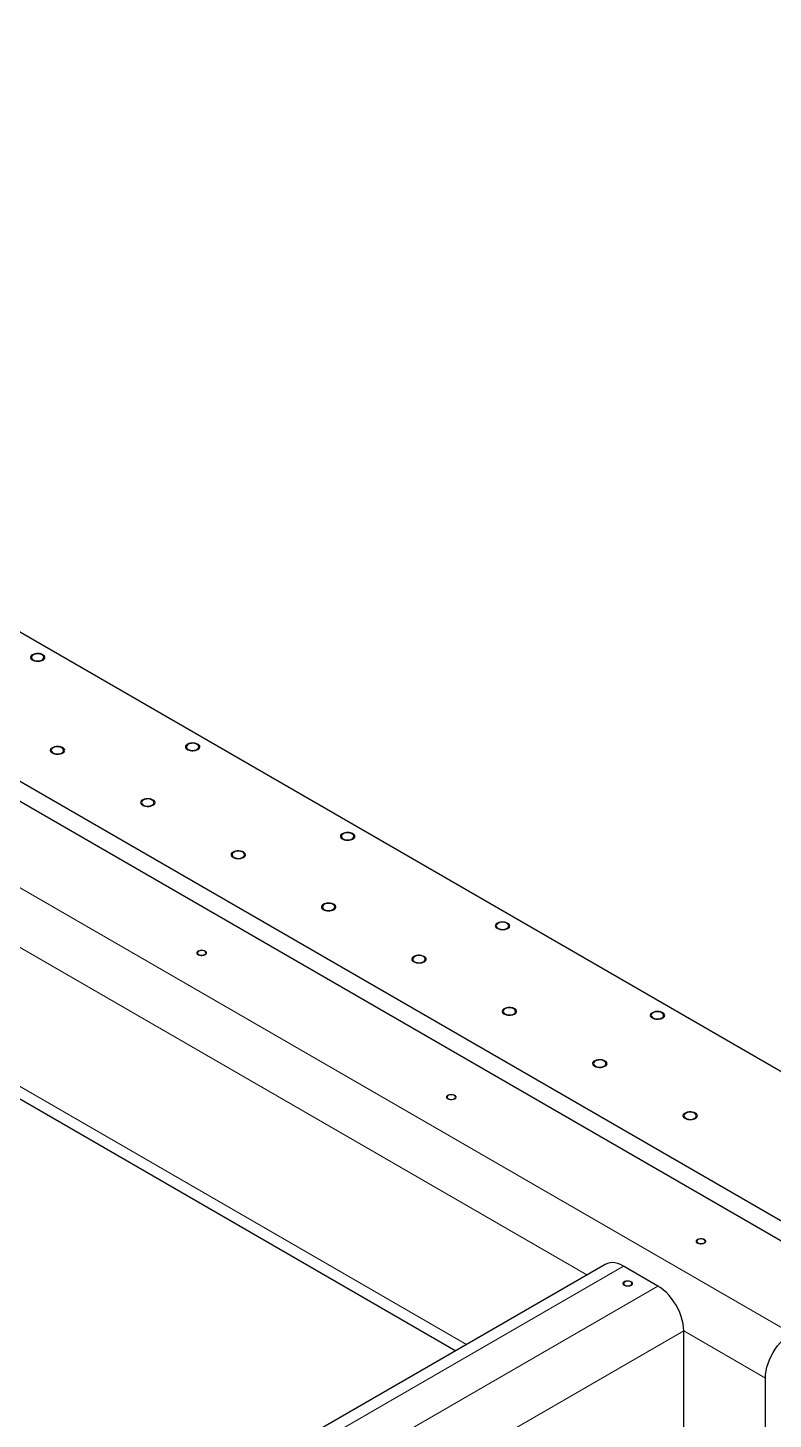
# Model space of a CAD drawing. Header units: millimetres. Extents: x 30 to 8380, y 30 to 5898.
# Drawn here: x 2001 to 2307, y 4706 to 5277 of the extents above; entities that cross this region are included whole.
import ezdxf

# ---------------------------------------------------------------- set-up
doc = ezdxf.new("R2010")
doc.units = ezdxf.units.MM
doc.header["$LTSCALE"] = 10

msp = doc.modelspace()

# ---------------------------------------------------------------- linework, layer by layer
at = {"color": 7, "linetype": 'Continuous', "lineweight": 25}
for p, q in [((2398.2003558, 4797.3803766), (785.9968947, 5728.085624)), ((732.9638861, 5697.4703198), (2345.1673472, 4766.7650724)), ((732.9638861, 5689.3049117), (2345.1673472, 4758.5996642)), ((1961.6696609, 4857.7484054), (2176.5639345, 4733.6925818)), ((2237.9659006, 4769.1391823), (2004.6206628, 4634.4318439)), ((2259.6074267, 4760.2324805), (2245.4652911, 4768.3965616)), ((2270.2140284, 4684.7034506), (2270.2140284, 4741.8613074)), ((2303.8016005, 4665.313758), (2303.8016005, 4722.4716148))]:
    msp.add_line(p, q, dxfattribs=at)
at = {"color": 8, "linetype": 'Continuous', "lineweight": 18}
for p, q in [((695.1336733, 5675.6300758), (2314.4082022, 4740.8427878)), ((1962.6225786, 4919.4300718), (2230.464072, 4764.8084689)), ((1962.6225786, 4862.2722149), (2180.9585519, 4736.2295404)), ((2012.1200533, 4633.6892231), (2245.4652911, 4768.3965616)), ((2026.2621889, 4625.525142), (2259.6074267, 4760.2324805)), ((2041.263408, 4609.6909276), (2270.2140284, 4741.8613074)), ((2270.2140284, 4741.8613074), (2303.8016005, 4722.4716148))]:
    msp.add_line(p, q, dxfattribs=at)
at = {"color": 7, "linetype": 'Continuous', "lineweight": 25, "flags": 128}
for points in [[(2003.0690865, 5017.2799015), (2003.6224277, 5017.0376647), (2004.2684595, 5016.8905938), (2004.9592686, 5016.8495963), (2005.6436209, 5016.917713), (2006.270761, 5017.0898918), (2006.794177, 5017.353363), (2007.1750493, 5017.6885863), (2007.3851305, 5018.0706995), (2007.4088398, 5018.4713632), (2007.2444188, 5018.8608619), (2006.9040618, 5019.2103083), (2006.4130116, 5019.4937856), (2005.807687, 5019.6902695), (2005.1329823, 5019.7851878), (2004.4389373, 5019.7715007), (2003.777026, 5019.6502234), (2003.1963394, 5019.4303504), (2002.7399443, 5019.1281889), (2002.4416896, 5018.7661485), (2002.3236954, 5018.3710804), (2002.3947127, 5017.9722848), (2002.6494746, 5017.5993386), (2003.0690865, 5017.2799015)], [(2011.2008145, 4979.1128222), (2011.7541557, 4978.8705854), (2012.4001875, 4978.7235145), (2013.0909966, 4978.6825171), (2013.7753488, 4978.7506337), (2014.402489, 4978.9228125), (2014.925905, 4979.1862838), (2015.3067773, 4979.521507), (2015.5168585, 4979.9036203), (2015.5405678, 4980.304284), (2015.3761468, 4980.6937827), (2015.0357898, 4981.0432291), (2014.5447395, 4981.3267064), (2013.939415, 4981.5231903), (2013.2647103, 4981.6181085), (2012.5706653, 4981.6044214), (2011.908754, 4981.4831441), (2011.3280674, 4981.2632712), (2010.8716723, 4980.9611096), (2010.5734176, 4980.5990693), (2010.4554233, 4980.2040012), (2010.5264407, 4979.8052056), (2010.7812025, 4979.4322593), (2011.2008145, 4979.1128222)], [(2066.7086968, 4980.5415364), (2067.262038, 4980.2992996), (2067.9080698, 4980.1522287), (2068.5988789, 4980.1112313), (2069.2832312, 4980.1793479), (2069.9103713, 4980.3515267), (2070.4337873, 4980.614998), (2070.8146596, 4980.9502212), (2071.0247408, 4981.3323345), (2071.0484501, 4981.7329982), (2070.8840291, 4982.1224969), (2070.5436721, 4982.4719433), (2070.0526219, 4982.7554206), (2069.4472973, 4982.9519045), (2068.7725926, 4983.0468227), (2068.0785476, 4983.0331356), (2067.4166363, 4982.9118583), (2066.8359497, 4982.6919854), (2066.3795547, 4982.3898238), (2066.0812999, 4982.0277835), (2065.9633057, 4981.6327154), (2066.034323, 4981.2339197), (2066.2890849, 4980.8609735), (2066.7086968, 4980.5415364)], [(2048.3239205, 4957.6821093), (2048.8772617, 4957.4398725), (2049.5232935, 4957.2928016), (2050.2141026, 4957.2518042), (2050.8984549, 4957.3199208), (2051.525595, 4957.4920996), (2052.049011, 4957.7555709), (2052.4298833, 4958.0907941), (2052.6399645, 4958.4729073), (2052.6636738, 4958.873571), (2052.4992528, 4959.2630698), (2052.1588958, 4959.6125162), (2051.6678456, 4959.8959934), (2051.062521, 4960.0924774), (2050.3878163, 4960.1873956), (2049.6937713, 4960.1737085), (2049.03186, 4960.0524312), (2048.4511734, 4959.8325583), (2047.9947783, 4959.5303967), (2047.6965236, 4959.1683564), (2047.5785294, 4958.7732882), (2047.6495467, 4958.3744926), (2047.9043086, 4958.0015464), (2048.3239205, 4957.6821093)], [(2130.3483071, 4943.8031714), (2130.9016483, 4943.5609346), (2131.5476801, 4943.4138637), (2132.2384892, 4943.3728663), (2132.9228415, 4943.4409829), (2133.5499816, 4943.6131617), (2134.0733976, 4943.8766329), (2134.4542699, 4944.2118562), (2134.6643511, 4944.5939694), (2134.6880604, 4944.9946331), (2134.5236394, 4945.3841319), (2134.1832824, 4945.7335783), (2133.6922322, 4946.0170555), (2133.0869076, 4946.2135395), (2132.412203, 4946.3084577), (2131.7181579, 4946.2947706), (2131.0562466, 4946.1734933), (2130.47556, 4945.9536204), (2130.019165, 4945.6514588), (2129.7209102, 4945.2894185), (2129.602916, 4944.8943503), (2129.6739333, 4944.4955547), (2129.9286952, 4944.1226085), (2130.3483071, 4943.8031714)], [(2085.4470265, 4936.2513964), (2086.0003677, 4936.0091596), (2086.6463995, 4935.8620887), (2087.3372086, 4935.8210912), (2088.0215609, 4935.8892079), (2088.648701, 4936.0613867), (2089.172117, 4936.3248579), (2089.5529893, 4936.6600812), (2089.7630705, 4937.0421944), (2089.7867798, 4937.4428581), (2089.6223588, 4937.8323568), (2089.2820018, 4938.1818032), (2088.7909516, 4938.4652805), (2088.185627, 4938.6617644), (2087.5109223, 4938.7566827), (2086.8168773, 4938.7429956), (2086.154966, 4938.6217183), (2085.5742794, 4938.4018453), (2085.1178844, 4938.0996838), (2084.8196296, 4937.7376434), (2084.7016354, 4937.3425753), (2084.7726527, 4936.9437797), (2085.0274146, 4936.5708335), (2085.4470265, 4936.2513964)], [(2122.5701325, 4914.8206834), (2123.1234737, 4914.5784466), (2123.7695055, 4914.4313757), (2124.4603146, 4914.3903783), (2125.1446669, 4914.4584949), (2125.7718071, 4914.6306737), (2126.295223, 4914.894145), (2126.6760953, 4915.2293682), (2126.8861766, 4915.6114815), (2126.9098858, 4916.0121452), (2126.7454648, 4916.4016439), (2126.4051078, 4916.7510903), (2125.9140576, 4917.0345676), (2125.308733, 4917.2310515), (2124.6340284, 4917.3259697), (2123.9399833, 4917.3122826), (2123.278072, 4917.1910053), (2122.6973854, 4916.9711324), (2122.2409904, 4916.6689708), (2121.9427356, 4916.3069305), (2121.8247414, 4915.9118624), (2121.8957587, 4915.5130667), (2122.1505206, 4915.1401205), (2122.5701325, 4914.8206834)], [(2193.9879174, 4907.0648064), (2194.5412586, 4906.8225696), (2195.1872904, 4906.6754987), (2195.8780995, 4906.6345012), (2196.5624518, 4906.7026179), (2197.189592, 4906.8747967), (2197.7130079, 4907.1382679), (2198.0938802, 4907.4734912), (2198.3039615, 4907.8556044), (2198.3276707, 4908.2562681), (2198.1632497, 4908.6457668), (2197.8228927, 4908.9952132), (2197.3318425, 4909.2786905), (2196.7265179, 4909.4751744), (2196.0518133, 4909.5700927), (2195.3577682, 4909.5564056), (2194.6958569, 4909.4351283), (2194.1151703, 4909.2152554), (2193.6587753, 4908.9130938), (2193.3605205, 4908.5510534), (2193.2425263, 4908.1559853), (2193.3135436, 4907.7571897), (2193.5683055, 4907.3842435), (2193.9879174, 4907.0648064)], [(2071.0220481, 4896.2868923), (2071.4774955, 4896.0991681), (2072.0138522, 4896.0069866), (2072.5729958, 4896.0203371), (2073.0943343, 4896.137773), (2073.5213726, 4896.3465682), (2073.8078345, 4896.6240964), (2073.9226775, 4896.9402833), (2073.8534564, 4897.2608651), (2073.6076725, 4897.5511017), (2073.2119603, 4897.7795415), (2072.7092013, 4897.9214295), (2072.1538772, 4897.96139), (2071.6061661, 4897.8950925), (2071.125421, 4897.7297216), (2070.7637379, 4897.4831976), (2070.560311, 4897.1822353), (2070.5371847, 4896.8594486), (2070.696865, 4896.5498164), (2071.0220481, 4896.2868923)], [(2159.6932385, 4893.3899705), (2160.2465797, 4893.1477337), (2160.8926115, 4893.0006628), (2161.5834206, 4892.9596654), (2162.2677729, 4893.027782), (2162.8949131, 4893.1999608), (2163.418329, 4893.463432), (2163.7992014, 4893.7986553), (2164.0092826, 4894.1807685), (2164.0329919, 4894.5814322), (2163.8685708, 4894.9709309), (2163.5282138, 4895.3203774), (2163.0371636, 4895.6038546), (2162.4318391, 4895.8003385), (2161.7571344, 4895.8952568), (2161.0630893, 4895.8815697), (2160.401178, 4895.7602924), (2159.8204914, 4895.5404195), (2159.3640964, 4895.2382579), (2159.0658416, 4894.8762176), (2158.9478474, 4894.4811494), (2159.0188647, 4894.0823538), (2159.2736266, 4893.7094076), (2159.6932385, 4893.3899705)], [(2196.8163445, 4871.9592576), (2197.3696858, 4871.7170208), (2198.0157175, 4871.5699499), (2198.7065266, 4871.5289524), (2199.3908789, 4871.5970691), (2200.0180191, 4871.7692479), (2200.541435, 4872.0327191), (2200.9223074, 4872.3679423), (2201.1323886, 4872.7500556), (2201.1560979, 4873.1507193), (2200.9916768, 4873.540218), (2200.6513198, 4873.8896644), (2200.1602696, 4874.1731417), (2199.5549451, 4874.3696256), (2198.8802404, 4874.4645439), (2198.1861953, 4874.4508568), (2197.524284, 4874.3295795), (2196.9435974, 4874.1097065), (2196.4872024, 4873.807545), (2196.1889477, 4873.4455046), (2196.0709534, 4873.0504365), (2196.1419707, 4872.6516409), (2196.3967326, 4872.2786947), (2196.8163445, 4871.9592576)], [(2257.6275277, 4870.3264413), (2258.1808689, 4870.0842045), (2258.8269007, 4869.9371336), (2259.5177098, 4869.8961362), (2260.2020621, 4869.9642528), (2260.8292023, 4870.1364316), (2261.3526182, 4870.3999029), (2261.7334906, 4870.7351261), (2261.9435718, 4871.1172394), (2261.967281, 4871.5179031), (2261.80286, 4871.9074018), (2261.462503, 4872.2568482), (2260.9714528, 4872.5403255), (2260.3661282, 4872.7368094), (2259.6914236, 4872.8317276), (2258.9973785, 4872.8180405), (2258.3354672, 4872.6967632), (2257.7547806, 4872.4768903), (2257.2983856, 4872.1747287), (2257.0001308, 4871.8126884), (2256.8821366, 4871.4176203), (2256.9531539, 4871.0188247), (2257.2079158, 4870.6458784), (2257.6275277, 4870.3264413)], [(2233.9394505, 4850.5285446), (2234.4927918, 4850.2863078), (2235.1388235, 4850.1392369), (2235.8296326, 4850.0982395), (2236.5139849, 4850.1663561), (2237.1411251, 4850.3385349), (2237.664541, 4850.6020062), (2238.0454134, 4850.9372294), (2238.2554946, 4851.3193427), (2238.2792039, 4851.7200064), (2238.1147828, 4852.1095051), (2237.7744259, 4852.4589515), (2237.2833756, 4852.7424288), (2236.6780511, 4852.9389127), (2236.0033464, 4853.0338309), (2235.3093013, 4853.0201438), (2234.64739, 4852.8988665), (2234.0667034, 4852.6789936), (2233.6103084, 4852.376832), (2233.3120537, 4852.0147917), (2233.1940594, 4851.6197235), (2233.2650767, 4851.2209279), (2233.5198386, 4850.8479817), (2233.9394505, 4850.5285446)], [(2173.5525314, 4837.0973042), (2174.0079787, 4836.90958), (2174.5443355, 4836.8173985), (2175.103479, 4836.830749), (2175.6248175, 4836.9481849), (2176.0518559, 4837.1569801), (2176.3383178, 4837.4345083), (2176.4531607, 4837.7506952), (2176.3839397, 4838.071277), (2176.1381558, 4838.3615135), (2175.7424435, 4838.5899534), (2175.2396845, 4838.7318414), (2174.6843605, 4838.7718019), (2174.1366494, 4838.7055044), (2173.6559042, 4838.5401335), (2173.2942212, 4838.2936095), (2173.0907943, 4837.9926472), (2173.067668, 4837.6698605), (2173.2273483, 4837.3602283), (2173.5525314, 4837.0973042)], [(2271.0625565, 4829.0978317), (2271.6158978, 4828.8555949), (2272.2619296, 4828.708524), (2272.9527387, 4828.6675266), (2273.6370909, 4828.7356432), (2274.2642311, 4828.907822), (2274.787647, 4829.1712932), (2275.1685194, 4829.5065165), (2275.3786006, 4829.8886297), (2275.4023099, 4830.2892934), (2275.2378889, 4830.6787921), (2274.8975319, 4831.0282386), (2274.4064816, 4831.3117158), (2273.8011571, 4831.5081997), (2273.1264524, 4831.603118), (2272.4324073, 4831.5894309), (2271.7704961, 4831.4681536), (2271.1898095, 4831.2482807), (2270.7334144, 4830.9461191), (2270.4351597, 4830.5840788), (2270.3171654, 4830.1890106), (2270.3881828, 4829.790215), (2270.6429446, 4829.4172688), (2271.0625565, 4829.0978317)], [(2276.0830147, 4777.9077161), (2276.538462, 4777.7199919), (2277.0748187, 4777.6278104), (2277.6339623, 4777.6411609), (2278.1553008, 4777.7585968), (2278.5823391, 4777.9673919), (2278.8688011, 4778.2449202), (2278.983644, 4778.5611071), (2278.9144229, 4778.8816888), (2278.668639, 4779.1719254), (2278.2729268, 4779.4003652), (2277.7701678, 4779.5422533), (2277.2148438, 4779.5822137), (2276.6671327, 4779.5159163), (2276.1863875, 4779.3505454), (2275.8247045, 4779.1040214), (2275.6212776, 4778.8030591), (2275.5981512, 4778.4802724), (2275.7578315, 4778.1706402), (2276.0830147, 4777.9077161)], [(2245.4652911, 4768.3965616), (2244.2777285, 4769.0051133), (2243.1051001, 4769.4519851), (2241.9621526, 4769.7315571), (2240.863259, 4769.8403137), (2239.8222387, 4769.7768872), (2238.8521831, 4769.5420751), (2237.9659006, 4769.1391823)], [(2246.0309765, 4760.5590437), (2246.4864238, 4760.3713195), (2247.0227805, 4760.279138), (2247.5819241, 4760.2924885), (2248.1032626, 4760.4099244), (2248.5303009, 4760.6187196), (2248.8167629, 4760.8962478), (2248.9316058, 4761.2124347), (2248.8623847, 4761.5330165), (2248.6166008, 4761.8232531), (2248.2208886, 4762.0516929), (2247.7181296, 4762.1935809), (2247.1628056, 4762.2335414), (2246.6150945, 4762.167244), (2246.1343493, 4762.001873), (2245.7726663, 4761.755349), (2245.5692394, 4761.4543867), (2245.546113, 4761.1316), (2245.7057933, 4760.8219679), (2246.0309765, 4760.5590437)], [(2270.2140284, 4741.8613074), (2270.1473363, 4743.2711614), (2269.9480988, 4744.7402867), (2269.6188212, 4746.2502082), (2269.1636446, 4747.7819378), (2268.588293, 4749.3162131), (2267.9000018, 4750.8337396), (2267.1074267, 4752.3154336), (2266.2205347, 4753.742662), (2265.250479, 4755.0974765), (2264.2094587, 4756.3628395), (2263.1105651, 4757.5228384), (2261.9676176, 4758.5628855), (2260.7949893, 4759.4699016), (2259.6074267, 4760.2324805)], [(2303.8016005, 4722.4716148), (2303.8682926, 4723.8814688), (2304.0675302, 4725.3505941), (2304.3968077, 4726.8605156), (2304.8519843, 4728.3922451), (2305.4273359, 4729.9265204), (2306.1156271, 4731.4440469), (2306.9082022, 4732.925741), (2307.7950942, 4734.3529693), (2308.7651499, 4735.7077838), (2309.8061702, 4736.9731469), (2310.9050638, 4738.1331458), (2312.0480113, 4739.1731928), (2313.2206396, 4740.080209), (2314.4082022, 4740.8427878)]]:
    msp.add_lwpolyline(points, dxfattribs=at)
at = {"color": 7, "linetype": 'Continuous', "lineweight": 18}
for points, knots in [([(2006.9932938, 5017.0962096), (2006.399333, 5016.8301344), (2005.7091821, 5016.6577246), (2004.966441, 5016.5898132), (2004.217779, 5016.6306676), (2003.5102373, 5016.7777205), (2002.8882732, 5017.0217321), (2002.390967, 5017.3473703), (2002.0495665, 5017.7341741), (2001.8855229, 5018.1578391), (2001.9091437, 5018.5917449), (2002.1189449, 5019.0086276), (2002.5017437, 5019.3822929), (2003.0334876, 5019.6892622), (2003.6807651, 5019.9102472), (2004.4029054, 5020.0313628), (2005.1545337, 5020.0449989), (2005.8884225, 5019.9502985), (2006.5584589, 5019.7532122), (2007.122542, 5019.4661235), (2007.5452283, 5019.1070712), (2007.799959, 5018.6986161), (2007.8707284, 5018.2664227), (2007.7530898, 5017.8376474), (2007.4544348, 5017.4392318), (2006.9935291, 5017.0962096), (2007.1582788, 5017.2062828), (2006.9935291, 5017.0962096)], [0, 0, 0, 0, 0.0399905049, 0.0799909005, 0.1199912962, 0.1599916918, 0.1999920874, 0.2399924831, 0.2799928787, 0.3199932743, 0.3599936699, 0.3999940656, 0.4399944612, 0.4799948568, 0.5199952525, 0.5599956481, 0.5999960437, 0.6399964393, 0.679996835, 0.7199972306, 0.7599976262, 0.7999980219, 0.8399984175, 0.8799988131, 0.9199992087, 0.9599996044, 1, 1, 1, 1]), ([(2015.1245594, 4978.9291304), (2014.531061, 4978.6630552), (2013.8409101, 4978.4906454), (2013.098169, 4978.422734), (2012.349507, 4978.4635883), (2011.6419652, 4978.6106412), (2011.0200011, 4978.8546529), (2010.522695, 4979.1802911), (2010.1812944, 4979.5670949), (2010.0172509, 4979.9907599), (2010.0408717, 4980.4246657), (2010.2506729, 4980.8415484), (2010.6334717, 4981.2152137), (2011.1652156, 4981.5221829), (2011.8124931, 4981.743168), (2012.5346333, 4981.8642836), (2013.2862617, 4981.8779197), (2014.0201505, 4981.7832193), (2014.6901869, 4981.5861329), (2015.25427, 4981.2990442), (2015.6769563, 4980.939992), (2015.931687, 4980.5315368), (2016.0024564, 4980.0993435), (2015.8848178, 4979.6705682), (2015.5861628, 4979.2721525), (2015.1252571, 4978.9291304), (2015.2900068, 4979.0392036), (2015.1252571, 4978.9291304)], [0, 0, 0, 0, 0.0399718549, 0.0799730276, 0.1199742003, 0.159975373, 0.1999765457, 0.2399777185, 0.2799788912, 0.3199800639, 0.3599812366, 0.3999824093, 0.439983582, 0.4799847547, 0.5199859274, 0.5599871002, 0.5999882729, 0.6399894456, 0.6799906183, 0.719991791, 0.7599929637, 0.7999941364, 0.8399953091, 0.8799964819, 0.9199976546, 0.9599988273, 1, 1, 1, 1]), ([(2070.6319809, 4980.3578446), (2070.0389433, 4980.0917694), (2069.3487924, 4979.9193595), (2068.6060513, 4979.8514482), (2067.8573893, 4979.8923025), (2067.1498476, 4980.0393554), (2066.5278835, 4980.2833671), (2066.0305773, 4980.6090053), (2065.6891768, 4980.9958091), (2065.5251332, 4981.4194741), (2065.548754, 4981.8533799), (2065.7585552, 4982.2702626), (2066.141354, 4982.6439279), (2066.6730979, 4982.9508971), (2067.3203754, 4983.1718822), (2068.0425157, 4983.2929978), (2068.794144, 4983.3066338), (2069.5280328, 4983.2119335), (2070.1980692, 4983.0148471), (2070.7621523, 4982.7277584), (2071.1848386, 4982.3687062), (2071.4395694, 4981.960251), (2071.5103387, 4981.5280576), (2071.3927001, 4981.0992824), (2071.0940451, 4980.7008667), (2070.6331394, 4980.3578446), (2070.7978892, 4980.4679178), (2070.6331394, 4980.3578446)], [0, 0, 0, 0, 0.0399532706, 0.0799552177, 0.1199571648, 0.1599591118, 0.1999610589, 0.2399630059, 0.279964953, 0.3199669, 0.3599688471, 0.3999707942, 0.4399727412, 0.4799746883, 0.5199766353, 0.5599785824, 0.5999805294, 0.6399824765, 0.6799844235, 0.7199863706, 0.7599883177, 0.7999902647, 0.8399922118, 0.8799941588, 0.9199961059, 0.9599980529, 1, 1, 1, 1]), ([(2052.2475243, 4957.4984175), (2051.654167, 4957.2323423), (2050.9640161, 4957.0599324), (2050.221275, 4956.9920211), (2049.472613, 4957.0328754), (2048.7650713, 4957.1799283), (2048.1431072, 4957.4239399), (2047.645801, 4957.7495782), (2047.3044005, 4958.1363819), (2047.1403569, 4958.5600469), (2047.1639777, 4958.9939527), (2047.3737789, 4959.4108354), (2047.7565777, 4959.7845008), (2048.2883216, 4960.09147), (2048.9355991, 4960.3124551), (2049.6577394, 4960.4335707), (2050.4093677, 4960.4472067), (2051.1432565, 4960.3525064), (2051.8132929, 4960.15542), (2052.377376, 4959.8683313), (2052.8000623, 4959.5092791), (2053.054793, 4959.1008239), (2053.1255624, 4958.6686305), (2053.0079238, 4958.2398552), (2052.7092688, 4957.8414396), (2052.2483631, 4957.4984175), (2052.4131128, 4957.6084906), (2052.2483631, 4957.4984175)], [0, 0, 0, 0, 0.039966162, 0.0799675719, 0.1199689818, 0.1599703917, 0.1999718017, 0.2399732116, 0.2799746215, 0.3199760314, 0.3599774413, 0.3999788512, 0.4399802612, 0.4799816711, 0.519983081, 0.5599844909, 0.5999859008, 0.6399873107, 0.6799887207, 0.7199901306, 0.7599915405, 0.7999929504, 0.8399943603, 0.8799957702, 0.9199971802, 0.9599985901, 1, 1, 1, 1]), ([(2134.2718601, 4943.6194796), (2133.6785536, 4943.3534044), (2132.9884027, 4943.1809945), (2132.2456617, 4943.1130832), (2131.4969997, 4943.1539375), (2130.7894579, 4943.3009904), (2130.1674938, 4943.545002), (2129.6701877, 4943.8706403), (2129.3287871, 4944.257444), (2129.1647435, 4944.681109), (2129.1883644, 4945.1150148), (2129.3981655, 4945.5318975), (2129.7809643, 4945.9055629), (2130.3127082, 4946.2125321), (2130.9599857, 4946.4335172), (2131.682126, 4946.5546328), (2132.4337543, 4946.5682688), (2133.1676431, 4946.4735685), (2133.8376795, 4946.2764821), (2134.4017626, 4945.9893934), (2134.8244489, 4945.6303412), (2135.0791797, 4945.221886), (2135.1499491, 4944.7896926), (2135.0323104, 4944.3609173), (2134.7336555, 4943.9625017), (2134.2727497, 4943.6194796), (2134.4374995, 4943.7295527), (2134.2727497, 4943.6194796)], [0, 0, 0, 0, 0.039964115, 0.0799656102, 0.1199671054, 0.1599686006, 0.1999700958, 0.2399715911, 0.2799730863, 0.3199745815, 0.3599760767, 0.3999775719, 0.4399790671, 0.4799805623, 0.5199820575, 0.5599835527, 0.5999850479, 0.6399865431, 0.6799880383, 0.7199895335, 0.7599910288, 0.799992524, 0.8399940192, 0.8799955144, 0.9199970096, 0.9599985048, 1, 1, 1, 1]), ([(2089.3704891, 4936.0677045), (2088.777273, 4935.8016293), (2088.0871221, 4935.6292195), (2087.344381, 4935.5613081), (2086.595719, 4935.6021625), (2085.8881773, 4935.7492154), (2085.2662132, 4935.993227), (2084.768907, 4936.3188652), (2084.4275065, 4936.705669), (2084.2634629, 4937.129334), (2084.2870837, 4937.5632398), (2084.4968849, 4937.9801225), (2084.8796837, 4938.3537878), (2085.4114276, 4938.6607571), (2086.0587051, 4938.8817421), (2086.7808454, 4939.0028577), (2087.5324737, 4939.0164938), (2088.2663625, 4938.9217934), (2088.9363989, 4938.7247071), (2089.500482, 4938.4376184), (2089.9231683, 4938.0785661), (2090.1778991, 4937.670111), (2090.2486685, 4937.2379176), (2090.1310298, 4936.8091423), (2089.8323749, 4936.4107267), (2089.3714691, 4936.0677045), (2089.5362189, 4936.1777777), (2089.3714691, 4936.0677045)], [0, 0, 0, 0, 0.0399604695, 0.0799621166, 0.1199637637, 0.1599654108, 0.1999670579, 0.239968705, 0.2799703521, 0.3199719992, 0.3599736464, 0.3999752935, 0.4399769406, 0.4799785877, 0.5199802348, 0.5599818819, 0.599983529, 0.6399851761, 0.6799868232, 0.7199884703, 0.7599901174, 0.7999917645, 0.8399934116, 0.8799950587, 0.9199967058, 0.9599983529, 1, 1, 1, 1]), ([(2126.493454, 4914.6369916), (2125.900379, 4914.3709164), (2125.2102281, 4914.1985065), (2124.4674871, 4914.1305952), (2123.7188251, 4914.1714495), (2123.0112833, 4914.3185024), (2122.3893192, 4914.5625141), (2121.8920131, 4914.8881523), (2121.5506125, 4915.2749561), (2121.3865689, 4915.6986211), (2121.4101898, 4916.1325269), (2121.6199909, 4916.5494096), (2122.0027897, 4916.9230749), (2122.5345336, 4917.2300441), (2123.1818111, 4917.4510292), (2123.9039514, 4917.5721448), (2124.6555797, 4917.5857808), (2125.3894685, 4917.4910805), (2126.0595049, 4917.2939941), (2126.623588, 4917.0069054), (2127.0462744, 4916.6478532), (2127.3010051, 4916.239398), (2127.3717745, 4915.8072046), (2127.2541358, 4915.3784294), (2126.9554809, 4914.9800137), (2126.4945751, 4914.6369916), (2126.6593249, 4914.7470648), (2126.4945751, 4914.6369916)], [0, 0, 0, 0, 0.0399547775, 0.0799566618, 0.119958546, 0.1599604303, 0.1999623146, 0.2399641989, 0.2799660831, 0.3199679674, 0.3599698517, 0.3999717359, 0.4399736202, 0.4799755045, 0.5199773888, 0.559979273, 0.5999811573, 0.6399830416, 0.6799849258, 0.7199868101, 0.7599886944, 0.7999905786, 0.8399924629, 0.8799943472, 0.9199962315, 0.9599981157, 1, 1, 1, 1]), ([(2197.9117393, 4906.8811146), (2197.3181639, 4906.6150393), (2196.628013, 4906.4426295), (2195.885272, 4906.3747182), (2195.13661, 4906.4155725), (2194.4290682, 4906.5626254), (2193.8071041, 4906.806637), (2193.309798, 4907.1322752), (2192.9683974, 4907.519079), (2192.8043538, 4907.942744), (2192.8279747, 4908.3766498), (2193.0377758, 4908.7935325), (2193.4205746, 4909.1671979), (2193.9523185, 4909.4741671), (2194.599596, 4909.6951521), (2195.3217363, 4909.8162677), (2196.0733646, 4909.8299038), (2196.8072534, 4909.7352034), (2197.4772898, 4909.5381171), (2198.0413729, 4909.2510284), (2198.4640593, 4908.8919761), (2198.71879, 4908.483521), (2198.7895594, 4908.0513276), (2198.6719207, 4907.6225523), (2198.3732658, 4907.2241367), (2197.91236, 4906.8811146), (2198.0771098, 4906.9911877), (2197.91236, 4906.8811146)], [0, 0, 0, 0, 0.039974961, 0.0799760043, 0.1199770476, 0.1599780909, 0.1999791342, 0.2399801775, 0.2799812208, 0.319982264, 0.3599833073, 0.3999843506, 0.4399853939, 0.4799864372, 0.5199874805, 0.5599885238, 0.5999895671, 0.6399906104, 0.6799916537, 0.719992697, 0.7599937403, 0.7999947835, 0.8399958268, 0.8799968701, 0.9199979134, 0.9599989567, 1, 1, 1, 1]), ([(2073.6372471, 4896.1644311), (2073.1586669, 4895.9600613), (2072.5959529, 4895.8463921), (2072.0002007, 4895.8335235), (2071.4243456, 4895.9225989), (2070.9195548, 4896.1057037), (2070.5306813, 4896.366568), (2070.292278, 4896.6820131), (2070.2255283, 4897.0240101), (2070.336363, 4897.3621713), (2070.6149341, 4897.6664494), (2071.0364893, 4897.909808), (2071.5635715, 4898.0706237), (2072.1493473, 4898.1346072), (2072.7417678, 4898.0960734), (2073.2881938, 4897.9584461), (2073.7400731, 4897.7339542), (2074.0572542, 4897.4425447), (2074.2115541, 4897.1101106), (2074.1892626, 4896.7661902), (2073.9923605, 4896.4413423), (2073.6383432, 4896.1644311), (2073.7671075, 4896.2529356), (2073.6383432, 4896.1644311)], [0, 0, 0, 0, 0.0475519782, 0.0951743793, 0.1427967804, 0.1904191815, 0.2380415826, 0.2856639836, 0.3332863847, 0.3809087858, 0.4285311869, 0.476153588, 0.5237759891, 0.5713983902, 0.6190207913, 0.6666431924, 0.7142655935, 0.7618879945, 0.8095103956, 0.8571327967, 0.9047551978, 0.9523775989, 1, 1, 1, 1]), ([(2163.6176109, 4893.2062787), (2163.023485, 4892.9402035), (2162.3333341, 4892.7677936), (2161.5905931, 4892.6998823), (2160.8419311, 4892.7407366), (2160.1343893, 4892.8877895), (2159.5124252, 4893.1318011), (2159.0151191, 4893.4574394), (2158.6737185, 4893.8442431), (2158.5096749, 4894.2679081), (2158.5332958, 4894.7018139), (2158.7430969, 4895.1186966), (2159.1258958, 4895.492362), (2159.6576396, 4895.7993312), (2160.3049171, 4896.0203162), (2161.0270574, 4896.1414319), (2161.7786857, 4896.1550679), (2162.5125746, 4896.0603676), (2163.1826109, 4895.8632812), (2163.746694, 4895.5761925), (2164.1693804, 4895.2171403), (2164.4241111, 4894.8086851), (2164.4948805, 4894.3764917), (2164.3772419, 4893.9477164), (2164.0785869, 4893.5493008), (2163.6176811, 4893.2062787), (2163.7824309, 4893.3163518), (2163.6176811, 4893.2062787)], [0, 0, 0, 0, 0.0399971673, 0.0799972854, 0.1199974034, 0.1599975214, 0.1999976395, 0.2399977575, 0.2799978755, 0.3199979935, 0.3599981116, 0.3999982296, 0.4399983476, 0.4799984656, 0.5199985837, 0.5599987017, 0.5999988197, 0.6399989378, 0.6799990558, 0.7199991738, 0.7599992918, 0.7999994099, 0.8399995279, 0.8799996459, 0.9199997639, 0.959999882, 1, 1, 1, 1]), ([(2200.7405758, 4871.7755657), (2200.1465911, 4871.5094905), (2199.4564401, 4871.3370807), (2198.7136991, 4871.2691693), (2197.9650371, 4871.3100236), (2197.2574953, 4871.4570766), (2196.6355312, 4871.7010882), (2196.1382251, 4872.0267264), (2195.7968245, 4872.4135302), (2195.6327809, 4872.8371952), (2195.6564018, 4873.271101), (2195.8662029, 4873.6879837), (2196.2490018, 4874.061649), (2196.7807456, 4874.3686182), (2197.4280231, 4874.5896033), (2198.1501634, 4874.7107189), (2198.9017917, 4874.724355), (2199.6356806, 4874.6296546), (2200.3057169, 4874.4325683), (2200.8698, 4874.1454796), (2201.2924864, 4873.7864273), (2201.5472171, 4873.3779721), (2201.6179865, 4872.9457788), (2201.5003479, 4872.5170035), (2201.2016929, 4872.1185878), (2200.7407871, 4871.7755657), (2200.9055369, 4871.8856389), (2200.7407871, 4871.7755657)], [0, 0, 0, 0, 0.0399914725, 0.0799918278, 0.1199921831, 0.1599925384, 0.1999928937, 0.239993249, 0.2799936044, 0.3199939597, 0.359994315, 0.3999946703, 0.4399950256, 0.4799953809, 0.5199957362, 0.5599960916, 0.5999964469, 0.6399968022, 0.6799971575, 0.7199975128, 0.7599978681, 0.7999982234, 0.8399985787, 0.8799989341, 0.9199992894, 0.9599996447, 1, 1, 1, 1]), ([(2261.5516186, 4870.1427495), (2260.9577742, 4869.8766743), (2260.2676233, 4869.7042645), (2259.5248823, 4869.6363531), (2258.7762203, 4869.6772074), (2258.0686785, 4869.8242603), (2257.4467144, 4870.068272), (2256.9494083, 4870.3939102), (2256.6080077, 4870.780714), (2256.4439641, 4871.204379), (2256.467585, 4871.6382848), (2256.6773861, 4872.0551675), (2257.060185, 4872.4288328), (2257.5919288, 4872.735802), (2258.2392063, 4872.9567871), (2258.9613466, 4873.0779027), (2259.7129749, 4873.0915388), (2260.4468637, 4872.9968384), (2261.1169001, 4872.799752), (2261.6809832, 4872.5126633), (2262.1036696, 4872.1536111), (2262.3584003, 4871.7451559), (2262.4291697, 4871.3129626), (2262.311531, 4870.8841873), (2262.0128761, 4870.4857716), (2261.5519703, 4870.1427495), (2261.7167201, 4870.2528227), (2261.5519703, 4870.1427495)], [0, 0, 0, 0, 0.0399858086, 0.0799863999, 0.1199869912, 0.1599875825, 0.1999881738, 0.2399887651, 0.2799893564, 0.3199899477, 0.3599905391, 0.3999911304, 0.4399917217, 0.479992313, 0.5199929043, 0.5599934956, 0.5999940869, 0.6399946782, 0.6799952695, 0.7199958608, 0.7599964521, 0.7999970435, 0.8399976348, 0.8799982261, 0.9199988174, 0.9599994087, 1, 1, 1, 1]), ([(2237.8635406, 4850.3448528), (2237.2696971, 4850.0787776), (2236.5795461, 4849.9063677), (2235.8368051, 4849.8384564), (2235.0881431, 4849.8793107), (2234.3806013, 4850.0263636), (2233.7586372, 4850.2703753), (2233.2613311, 4850.5960135), (2232.9199305, 4850.9828173), (2232.7558869, 4851.4064823), (2232.7795078, 4851.8403881), (2232.9893089, 4852.2572708), (2233.3721078, 4852.6309361), (2233.9038517, 4852.9379053), (2234.5511291, 4853.1588904), (2235.2732694, 4853.280006), (2236.0248978, 4853.293642), (2236.7587866, 4853.1989417), (2237.428823, 4853.0018553), (2237.992906, 4852.7147666), (2238.4155924, 4852.3557144), (2238.6703231, 4851.9472592), (2238.7410925, 4851.5150658), (2238.6234539, 4851.0862906), (2238.3247989, 4850.6878749), (2237.8638932, 4850.3448528), (2238.0286429, 4850.454926), (2237.8638932, 4850.3448528)], [0, 0, 0, 0, 0.0399857781, 0.0799863706, 0.1199869632, 0.1599875558, 0.1999881484, 0.239988741, 0.2799893335, 0.3199899261, 0.3599905187, 0.3999911113, 0.4399917039, 0.4799922964, 0.519992889, 0.5599934816, 0.5999940742, 0.6399946668, 0.6799952594, 0.7199958519, 0.7599964445, 0.7999970371, 0.8399976297, 0.8799982223, 0.9199988148, 0.9599994074, 1, 1, 1, 1]), ([(2176.1679649, 4836.974843), (2175.6891502, 4836.7704732), (2175.1264362, 4836.656804), (2174.530684, 4836.6439354), (2173.9548289, 4836.7330108), (2173.4500381, 4836.9161156), (2173.0611645, 4837.1769799), (2172.8227613, 4837.492425), (2172.7560115, 4837.834422), (2172.8668463, 4838.1725832), (2173.1454174, 4838.4768613), (2173.5669726, 4838.7202199), (2174.0940548, 4838.8810356), (2174.6798306, 4838.9450191), (2175.272251, 4838.9064853), (2175.8186771, 4838.768858), (2176.2705564, 4838.5443661), (2176.5877375, 4838.2529566), (2176.7420374, 4837.9205225), (2176.7197459, 4837.5766021), (2176.5228437, 4837.2517542), (2176.1688265, 4836.974843), (2176.2975908, 4837.0633475), (2176.1688265, 4836.974843)], [0, 0, 0, 0, 0.0475663274, 0.0951880111, 0.1428096947, 0.1904313783, 0.2380530619, 0.2856747456, 0.3332964292, 0.3809181128, 0.4285397965, 0.4761614801, 0.5237831637, 0.5714048473, 0.619026531, 0.6666482146, 0.7142698982, 0.7618915819, 0.8095132655, 0.8571349491, 0.9047566327, 0.9523783164, 1, 1, 1, 1]), ([(2274.9865055, 4828.9141399), (2274.3928031, 4828.6480647), (2273.7026521, 4828.4756548), (2272.9599111, 4828.4077435), (2272.2112491, 4828.4485978), (2271.5037073, 4828.5956507), (2270.8817432, 4828.8396623), (2270.3844371, 4829.1653006), (2270.0430365, 4829.5521043), (2269.8789929, 4829.9757693), (2269.9026138, 4830.4096751), (2270.112415, 4830.8265578), (2270.4952138, 4831.2002232), (2271.0269577, 4831.5071924), (2271.6742352, 4831.7281774), (2272.3963754, 4831.8492931), (2273.1480038, 4831.8629291), (2273.8818926, 4831.7682288), (2274.551929, 4831.5711424), (2275.116012, 4831.2840537), (2275.5386984, 4830.9250014), (2275.7934291, 4830.5165463), (2275.8641985, 4830.0843529), (2275.7465599, 4829.6555776), (2275.4479049, 4829.257162), (2274.9869992, 4828.9141399), (2275.1517489, 4829.024213), (2274.9869992, 4828.9141399)], [0, 0, 0, 0, 0.0399800841, 0.0799809139, 0.1199817437, 0.1599825736, 0.1999834034, 0.2399842332, 0.2799850631, 0.3199858929, 0.3599867227, 0.3999875525, 0.4399883824, 0.4799892122, 0.519990042, 0.5599908719, 0.5999917017, 0.6399925315, 0.6799933614, 0.7199941912, 0.759995021, 0.7999958508, 0.8399966807, 0.8799975105, 0.9199983403, 0.9599991702, 1, 1, 1, 1]), ([(2278.6986828, 4777.7852549), (2278.2196335, 4777.5808851), (2277.6569194, 4777.4672159), (2277.0611673, 4777.4543473), (2276.4853122, 4777.5434227), (2275.9805214, 4777.7265275), (2275.5916478, 4777.9873918), (2275.3532446, 4778.3028369), (2275.2864948, 4778.6448339), (2275.3973296, 4778.9829951), (2275.6759007, 4779.2872732), (2276.0974558, 4779.5306318), (2276.6245381, 4779.6914475), (2277.2103138, 4779.755431), (2277.8027343, 4779.7168972), (2278.3491604, 4779.5792699), (2278.8010397, 4779.354778), (2279.1182207, 4779.0633685), (2279.2725206, 4778.7309344), (2279.2502292, 4778.387014), (2279.053327, 4778.0621661), (2278.6993098, 4777.7852549), (2278.828074, 4777.8737593), (2278.6993098, 4777.7852549)], [0, 0, 0, 0, 0.0475806787, 0.0952016448, 0.1428226109, 0.1904435769, 0.238064543, 0.285685509, 0.3333064751, 0.3809274412, 0.4285484072, 0.4761693733, 0.5237903394, 0.5714113054, 0.6190322715, 0.6666532376, 0.7142742036, 0.7618951697, 0.8095161357, 0.8571371018, 0.9047580679, 0.9523790339, 1, 1, 1, 1]), ([(2248.647213, 4760.4365825), (2248.1675953, 4760.2322127), (2247.6048812, 4760.1185435), (2247.0091291, 4760.1056749), (2246.433274, 4760.1947503), (2245.9284832, 4760.3778551), (2245.5396096, 4760.6387194), (2245.3012064, 4760.9541645), (2245.2344566, 4761.2961616), (2245.3452914, 4761.6343227), (2245.6238625, 4761.9386008), (2246.0454176, 4762.1819594), (2246.5724999, 4762.3427751), (2247.1582756, 4762.4067586), (2247.7506961, 4762.3682248), (2248.2971222, 4762.2305976), (2248.7490015, 4762.0061056), (2249.0661825, 4761.7146961), (2249.2204824, 4761.382262), (2249.198191, 4761.0383416), (2249.0012888, 4760.7134937), (2248.6472716, 4760.4365825), (2248.7760358, 4760.525087), (2248.6472716, 4760.4365825)], [0, 0, 0, 0, 0.0476154614, 0.0952346883, 0.1428539152, 0.1904731422, 0.2380923691, 0.285711596, 0.333330823, 0.3809500499, 0.4285692768, 0.4761885038, 0.5238077307, 0.5714269576, 0.6190461845, 0.6666654115, 0.7142846384, 0.7619038653, 0.8095230923, 0.8571423192, 0.9047615461, 0.9523807731, 1, 1, 1, 1])]:
    msp.add_open_spline(points, degree=3, knots=knots, dxfattribs=at)

doc.saveas('drawing.dxf')
